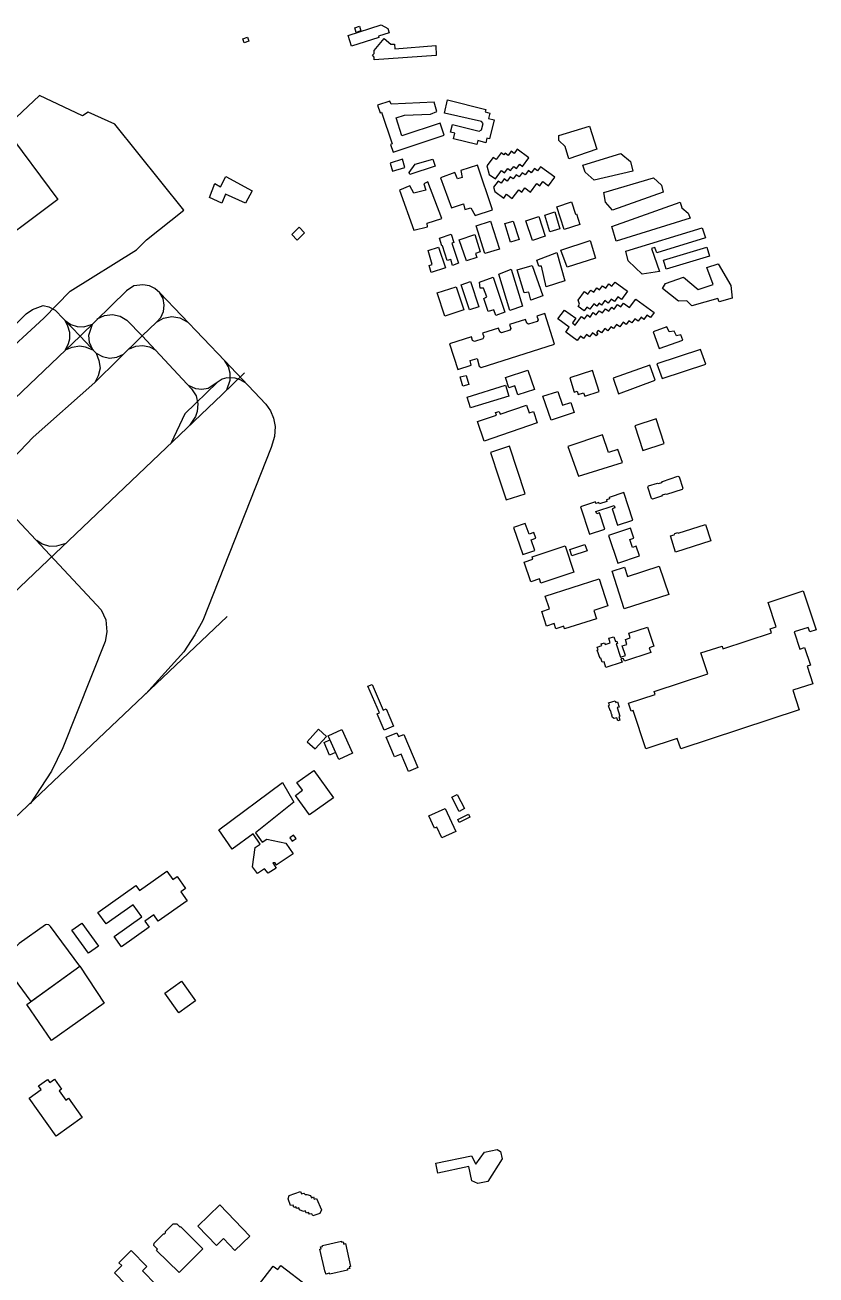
# Model space of a CAD drawing. Header units: metres. Extents: x -118 to 4032, y -3666 to 171.
# Drawn here: x 3180 to 4032, y -2648 to -1302 of the extents above; entities that cross this region are included whole.
import ezdxf

# ---------------------------------------------------------------- set-up
doc = ezdxf.new("R2010")
doc.units = ezdxf.units.M
for name, color, linetype in [('APRON', 1, 'Continuous'), ('CIVIL_BUILDING', 6, 'Continuous'), ('RUNWAY', 2, 'Continuous'), ('TAXIWAY', 5, 'Continuous')]:
    doc.layers.add(name, color=color, linetype=linetype)

msp = doc.modelspace()

# ---------------------------------------------------------------- linework, layer by layer
at = {"layer": 'APRON'}
msp.add_lwpolyline([(3099.9, -1709.4), (3200.1, -1617.4), (3228.5, -1588.4), (3299.9, -1543.8), (3310.6, -1532.9), (3350.8, -1501.1), (3276.7, -1408.5), (3247.7, -1395.5), (3241.9, -1399.4), (3195.3, -1377.4), (3158.1, -1412.7), (3215.1, -1489.6), (3130.5, -1552.7)], dxfattribs=at)
msp.add_lwpolyline([(3239, -2315.2), (3207.4, -2272.8), (3205.4, -2271), (3203.3, -2270.6), (3201.8, -2271), (3173.5, -2291), (3160.6, -2303.6), (3160.8, -2310), (3158.2, -2315.5), (3186, -2353.6), (3239, -2315.2)], close=True, dxfattribs=at)
at = {"layer": 'CIVIL_BUILDING'}
for points in [[(3563.7, -1301.5), (3570.8, -1305.3), (3572.3, -1310), (3560.8, -1313.6), (3561.1, -1315), (3531.7, -1324.4), (3528, -1312.7), (3563.7, -1301.5)], [(3540.2, -1302.8), (3541.8, -1307.9), (3536.8, -1309.6), (3535.1, -1304.5), (3540.2, -1302.8)], [(3419.7, -1314.7), (3421.1, -1318.9), (3415.8, -1320.6), (3414.5, -1316.4), (3419.7, -1314.7)], [(3622.6, -1323.7), (3622.9, -1334.3), (3556, -1339.1), (3556.1, -1336.1), (3554.4, -1334), (3556, -1332.3), (3556, -1329.1), (3566.8, -1316.2), (3574, -1322.3), (3577.9, -1322.3), (3578.2, -1327.3), (3622.6, -1323.7)], [(3559.7, -1387.9), (3562.6, -1396), (3564.1, -1395.5), (3575.6, -1429.4), (3573.6, -1430.2), (3576.5, -1438.6), (3631.5, -1420.2), (3627, -1407.1), (3585.7, -1420.9), (3579.6, -1401.5), (3588.6, -1398.5), (3616.9, -1397.4), (3623.7, -1394.7), (3620.6, -1384.5), (3574.2, -1386.8), (3573, -1383.7), (3559.7, -1387.9)], [(3635.1, -1382.1), (3676.2, -1392.4), (3675.5, -1395.1), (3680.7, -1396.4), (3679.3, -1402.1), (3685.3, -1403.6), (3680.2, -1424), (3677.6, -1423.3), (3676.3, -1428.3), (3667.8, -1426.1), (3666.7, -1430.3), (3641.5, -1424), (3643, -1418), (3638.2, -1416.8), (3640.3, -1408.7), (3669, -1415.9), (3671.7, -1414.5), (3673.6, -1407.5), (3671.7, -1405.5), (3631.7, -1396.6), (3635.1, -1382.1)], [(3788.2, -1410.5), (3795.8, -1435.3), (3765.8, -1445.7), (3761.8, -1432.5), (3755, -1426.1), (3755, -1420.5), (3788.2, -1410.5)], [(3684.3, -1444.2), (3677.3, -1453.3), (3680.1, -1462.7), (3686.7, -1467.3), (3693.4, -1458.2), (3696.5, -1460.6), (3699.9, -1456), (3703, -1458.3), (3706.4, -1453.8), (3709.5, -1456.1), (3712.9, -1451.6), (3715.8, -1453.8), (3722.8, -1444.6), (3710.2, -1435.2), (3706.9, -1439.8), (3703.7, -1437.5), (3700.4, -1442), (3697.2, -1439.7), (3695.9, -1441.5), (3692.9, -1439.2), (3687.5, -1446.5), (3684.3, -1444.2)], [(3821.8, -1440.1), (3832.2, -1448.5), (3834.6, -1458.9), (3793, -1468.5), (3783.4, -1460.1), (3781, -1452.5), (3821.8, -1440.1)], [(3573.1, -1450.2), (3575.8, -1459.1), (3589.2, -1455), (3586.4, -1446.1), (3573.1, -1450.2)], [(3619.4, -1445.9), (3621.9, -1453.6), (3594.4, -1462.5), (3593.6, -1460.5), (3600.1, -1451.6), (3619.4, -1445.9)], [(3627.4, -1466.1), (3639.4, -1498.5), (3652.2, -1494.1), (3653.8, -1500.1), (3660.2, -1498.5), (3665, -1506.9), (3683.4, -1500.5), (3667.4, -1452.5), (3649.4, -1458.1), (3651, -1465.7), (3645.8, -1467.3), (3643, -1460.5), (3627.4, -1466.1)], [(3695.6, -1488), (3698.8, -1483.7), (3704.9, -1488.3), (3711.8, -1479.1), (3715, -1481.5), (3718.3, -1477), (3724.5, -1481.6), (3731.3, -1472.4), (3734.4, -1474.7), (3737.7, -1470.2), (3743.8, -1474.8), (3750.8, -1465.6), (3735.1, -1454.2), (3731.9, -1458.5), (3728.7, -1456.2), (3725.3, -1460.7), (3722.2, -1458.4), (3718.8, -1463), (3715.6, -1460.6), (3712.3, -1465.1), (3709.2, -1462.8), (3705.8, -1467.4), (3702.7, -1465.1), (3699.3, -1469.7), (3696.1, -1467.4), (3692.8, -1471.8), (3689.8, -1469.6), (3684.5, -1476.2), (3686, -1481), (3695.6, -1488)], [(3396.2, -1464.9), (3424.6, -1480.1), (3417.4, -1493.3), (3395.8, -1483.7), (3391.8, -1493.3), (3378.6, -1487.3), (3384.2, -1472.1), (3390.6, -1475.7), (3396.2, -1464.9)], [(3857, -1466.1), (3865.8, -1474.1), (3867.4, -1481.7), (3813, -1500.9), (3805.4, -1492.5), (3803.4, -1482.1), (3857, -1466.1)], [(3583.4, -1479.3), (3598.6, -1522.5), (3613.4, -1518.9), (3613, -1514.9), (3629, -1510.1), (3613.8, -1470.5), (3609.4, -1472.5), (3611.8, -1479.3), (3598.6, -1482.5), (3594.6, -1474.9), (3583.4, -1479.3)], [(3768.7, -1492.1), (3773, -1505.2), (3773.9, -1504.9), (3777.7, -1516.6), (3760.7, -1521.7), (3752.7, -1497.3), (3768.7, -1492.1)], [(3885.7, -1492.3), (3887.7, -1498.3), (3894.5, -1504.2), (3896.5, -1509.5), (3816.9, -1534.3), (3812.1, -1518.7), (3885.7, -1492.3)], [(3733.4, -1507.8), (3740.4, -1529.1), (3726.5, -1533.7), (3719.3, -1512.4), (3733.4, -1507.8)], [(3750.8, -1502.8), (3756.2, -1521), (3745.4, -1524.5), (3739.8, -1506.2), (3750.8, -1502.8)], [(3467.2, -1527.2), (3475.2, -1519.4), (3481.1, -1525.4), (3473.1, -1533.2), (3467.2, -1527.2)], [(3681.4, -1512.9), (3691, -1542.9), (3675.4, -1547.8), (3666.1, -1517.7), (3681.4, -1512.9)], [(3705.8, -1512.9), (3712.2, -1532.5), (3703.1, -1535.3), (3696.7, -1515.5), (3705.8, -1512.9)], [(3909.4, -1520.1), (3913, -1530.9), (3860.8, -1546.8), (3858.6, -1541.1), (3854.9, -1542.2), (3863.4, -1566.9), (3845, -1570.1), (3829.8, -1555.7), (3827.4, -1545.3), (3909.4, -1520.1)], [(3638.9, -1527), (3641.9, -1535.7), (3639.7, -1536.5), (3646.9, -1558.2), (3640.6, -1560.5), (3638.6, -1554.2), (3634.6, -1555.2), (3629.8, -1539.3), (3629.1, -1539.5), (3626.3, -1531), (3638.9, -1527)], [(3664.4, -1527.3), (3670.4, -1545.9), (3665.3, -1547.7), (3666.7, -1552), (3655.4, -1555.4), (3647.6, -1532.9), (3664.4, -1527.3)], [(3788.7, -1533.7), (3794.7, -1552.6), (3763.9, -1562.4), (3757.3, -1544.2), (3788.7, -1533.7)], [(3625.5, -1540.9), (3632.9, -1563.2), (3617.3, -1568), (3615.2, -1560.7), (3618.7, -1559.5), (3614.2, -1544.4), (3625.5, -1540.9)], [(3753, -1546.5), (3761.6, -1577.2), (3741.5, -1583.7), (3736.2, -1561.3), (3733.4, -1561.3), (3731.4, -1554.9), (3753, -1546.5)], [(3914.6, -1540.8), (3917.5, -1550.5), (3870.8, -1564.7), (3867.9, -1555), (3914.6, -1540.8)], [(3726.2, -1560.5), (3737.8, -1593.3), (3725, -1598.1), (3722.6, -1589.3), (3717.8, -1590.1), (3710.2, -1565.3), (3726.2, -1560.5)], [(3926.6, -1558.9), (3940.2, -1582.1), (3941.8, -1595.7), (3927.8, -1599.7), (3926.2, -1596.1), (3898.2, -1604.1), (3893, -1598.5), (3883.8, -1598.9), (3866.6, -1585.3), (3869.8, -1580.1), (3889.4, -1573.3), (3905, -1586.5), (3921.4, -1580.9), (3914.6, -1562.9), (3926.6, -1558.9)], [(3684.2, -1573.3), (3696.8, -1611), (3687.2, -1614.6), (3684.8, -1608.2), (3678.8, -1610.2), (3674.2, -1596.1), (3677.4, -1594.5), (3673.8, -1584.9), (3670.2, -1584.9), (3669.4, -1578.5), (3684.2, -1573.3)], [(3703.8, -1564.5), (3715.8, -1604.5), (3702.2, -1608.9), (3690.2, -1570.1), (3703.8, -1564.5)], [(3644.5, -1583.4), (3652.6, -1608.4), (3632.1, -1615.1), (3624, -1590.1), (3644.5, -1583.4)], [(3659.7, -1577.8), (3668.9, -1605.1), (3658.8, -1608.5), (3649.6, -1581.3), (3659.7, -1577.8)], [(3775.7, -1604.6), (3777.4, -1602.1), (3776, -1597.9), (3782.8, -1588.7), (3786.4, -1591.3), (3789.6, -1587.1), (3792.6, -1589.3), (3796, -1584.7), (3799, -1586.9), (3802.2, -1582.6), (3805.5, -1585.1), (3809, -1580.4), (3812.3, -1582.8), (3815.6, -1578.4), (3829.1, -1588.4), (3822.4, -1597.4), (3818.6, -1594.5), (3815, -1599.4), (3811.5, -1596.9), (3808.3, -1601.2), (3804.6, -1598.4), (3801, -1603.2), (3798.5, -1601.3), (3796.1, -1604.5), (3792.6, -1602), (3788.3, -1607.7), (3785.3, -1605.5), (3782.3, -1609.6), (3775.7, -1604.6)], [(3837.9, -1596.9), (3857.6, -1611.4), (3853.7, -1616.7), (3850, -1614), (3846.6, -1618.6), (3843.6, -1616.4), (3840.4, -1620.7), (3836.8, -1618.1), (3833.6, -1622.4), (3830.6, -1620.2), (3827.7, -1624.2), (3824.2, -1621.6), (3820.6, -1626.7), (3817.2, -1624.2), (3813.9, -1628.6), (3811.2, -1626.6), (3808, -1631), (3804.5, -1628.5), (3801, -1633.3), (3797.3, -1630.6), (3795.7, -1632.7), (3797.2, -1633.8), (3795.4, -1636.2), (3791.2, -1633.1), (3788.1, -1637.3), (3784.8, -1634.9), (3781.6, -1639.3), (3778.3, -1636.9), (3774.9, -1641.4), (3762.5, -1632.3), (3766.3, -1627.1), (3754, -1618.1), (3761, -1608.6), (3773.2, -1617.5), (3769.6, -1622.5), (3772.6, -1624.7), (3779.3, -1615.5), (3782.8, -1618), (3785.8, -1613.9), (3788.7, -1616.1), (3792.1, -1611.4), (3795.3, -1613.7), (3798.6, -1609.3), (3801.9, -1611.7), (3805.2, -1607.2), (3808.9, -1609.9), (3812.1, -1605.6), (3814.7, -1607.5), (3818.3, -1602.6), (3821.8, -1605.2), (3824.8, -1601.1), (3831.3, -1605.9), (3837.9, -1596.9)], [(3671.4, -1670.5), (3750.5, -1645.5), (3740, -1612.2), (3731.3, -1615.1), (3732.6, -1619.1), (3731.5, -1621), (3722.5, -1623.8), (3720.6, -1622.7), (3719.2, -1618.8), (3702, -1624.3), (3703.4, -1628.4), (3702.3, -1630.3), (3693.2, -1633.1), (3691.4, -1632.2), (3690.1, -1628.1), (3672.8, -1633.5), (3674.2, -1637.6), (3673, -1639.5), (3664, -1642.4), (3662.1, -1641.5), (3660.9, -1637.5), (3637.2, -1644.9), (3646.2, -1672.7), (3660.7, -1667.9), (3659.5, -1663.1), (3666.9, -1660.9), (3669.1, -1669.1), (3671.4, -1670.5)], [(3856.6, -1632.1), (3863, -1650.1), (3888.6, -1640.9), (3886.6, -1635.3), (3881.8, -1636.5), (3879.4, -1631.3), (3873.8, -1632.1), (3871.4, -1626.5), (3856.6, -1632.1)], [(3860.6, -1666.4), (3866.2, -1682.4), (3913.4, -1666.8), (3907.8, -1651.1), (3860.6, -1666.4)], [(3819.4, -1698.7), (3859, -1684.3), (3853, -1667.9), (3813.4, -1681.8), (3819.4, -1698.7)], [(3655.2, -1679), (3657.9, -1688.9), (3651.4, -1690.6), (3648.7, -1680.7), (3655.2, -1679)], [(3697.7, -1681.2), (3721.7, -1673.5), (3728.9, -1694), (3710.9, -1700), (3707.6, -1690.1), (3701.3, -1692.2), (3697.7, -1681.2)], [(3766.7, -1681.6), (3771.7, -1697), (3774.7, -1696.1), (3775.8, -1699.5), (3781.7, -1697.6), (3782.9, -1701.4), (3798.6, -1696.3), (3791.3, -1673.6), (3766.7, -1681.6)], [(3656.1, -1702.5), (3697.6, -1689.6), (3701.2, -1701.3), (3659.7, -1714.1), (3656.1, -1702.5)], [(3771.4, -1719), (3746.6, -1727.1), (3737.8, -1701.5), (3753.8, -1696.3), (3759, -1711.1), (3767.8, -1708.2), (3771.4, -1719)], [(3667.5, -1728.8), (3687.7, -1721.8), (3686.7, -1719), (3690.6, -1717.7), (3691.7, -1720.8), (3720.3, -1711), (3723.2, -1719.4), (3727.7, -1717.9), (3731.8, -1730), (3674.7, -1749.7), (3667.5, -1728.8)], [(3836.8, -1733.2), (3845.4, -1759.9), (3868.5, -1752.5), (3859.9, -1725.7), (3836.8, -1733.2)], [(3776.1, -1787.6), (3823.7, -1772.8), (3818.5, -1758.8), (3808.5, -1762), (3802, -1742.9), (3764.9, -1755.6), (3776.1, -1787.6)], [(3690.5, -1789.3), (3698.2, -1813.1), (3718.9, -1806.7), (3701.9, -1755.1), (3681.5, -1762), (3690.5, -1789.3)], [(3883.4, -1787.7), (3884.7, -1788.3), (3888.6, -1800.6), (3888, -1801.9), (3871.2, -1807.4), (3869.9, -1806.8), (3866.2, -1808), (3865.8, -1809.1), (3856.1, -1812.3), (3854.8, -1811.6), (3850.9, -1799.4), (3851.5, -1798.1), (3861.2, -1794.9), (3862.6, -1795.4), (3865.9, -1794.3), (3866.6, -1793.2), (3883.4, -1787.7)], [(3778.5, -1820.5), (3788.2, -1850), (3804.6, -1844.6), (3798.9, -1827.1), (3795.8, -1828.1), (3795, -1825.6), (3814.7, -1819.2), (3815.5, -1821.7), (3812.5, -1822.7), (3818.3, -1840.3), (3834.7, -1834.9), (3825, -1805.3), (3809.1, -1810.5), (3809.6, -1812.1), (3806.3, -1813.2), (3806.8, -1814.8), (3798.8, -1817.4), (3798.3, -1815.8), (3795, -1816.9), (3794.4, -1815.3), (3778.5, -1820.5)], [(3706.3, -1842.8), (3716.4, -1871.9), (3729.1, -1867.6), (3725.1, -1856.2), (3730.2, -1854.4), (3728, -1848.2), (3722.9, -1849.9), (3718.9, -1838.4), (3706.3, -1842.8)], [(3832.3, -1843.6), (3808.7, -1851.4), (3818.6, -1881.2), (3841.8, -1873.5), (3838.3, -1863.1), (3834.5, -1864.4), (3831.6, -1855.7), (3835.8, -1854.3), (3832.3, -1843.6)], [(3879.3, -1850.6), (3880.2, -1849.2), (3883.4, -1848.1), (3883.7, -1849.1), (3913.1, -1839.5), (3918.9, -1857.1), (3880.7, -1869.3), (3875.5, -1851.8), (3879.3, -1850.6)], [(3761.9, -1862.7), (3771.3, -1890.9), (3735.6, -1902.9), (3734.1, -1898.3), (3724.7, -1901.4), (3717.6, -1880), (3727.1, -1876.9), (3726.3, -1874.6), (3761.9, -1862.7)], [(3783.2, -1861.1), (3785.5, -1867.9), (3769.1, -1873.4), (3766.8, -1866.6), (3783.2, -1861.1)], [(3863.3, -1884.5), (3873.5, -1914.9), (3825.5, -1930.3), (3812.5, -1889.7), (3825.8, -1885.4), (3829.1, -1895.5), (3863.3, -1884.5)], [(3798.5, -1898.1), (3807.9, -1927.3), (3792.6, -1932.2), (3795.5, -1941.1), (3761.2, -1952.1), (3760.3, -1949.2), (3751.8, -1951.9), (3750, -1946.4), (3741.8, -1949), (3736.7, -1933.2), (3744.8, -1930.6), (3740.4, -1916.7), (3798.5, -1898.1)], [(3830.1, -2032.1), (3858.7, -2022.7), (3857.7, -2019.6), (3915.6, -2000.5), (3908.2, -1978), (3930.9, -1970.5), (3931.9, -1973.5), (3984.3, -1956.2), (3982.9, -1951.9), (3989.2, -1949.8), (3980.6, -1923.6), (4018.3, -1911.1), (4032.2, -1953), (4025.4, -1955.2), (4023.7, -1950.4), (4008.7, -1955.3), (4014.8, -1973.9), (4019.9, -1972.2), (4026.2, -1991.1), (4022.6, -1992.3), (4028.8, -2011.1), (4007.1, -2018.2), (4014, -2039.2), (3886.4, -2081.4), (3882.7, -2070.2), (3848.7, -2081.4), (3835.1, -2040.1), (3832.9, -2040.8), (3830.1, -2032.1)], [(3825.9, -1986.7), (3824.6, -1984.2), (3822.4, -1983.9), (3821.8, -1984.2), (3823.2, -1987.9), (3805.7, -1993.6), (3803.7, -1987.4), (3801.8, -1988), (3800.4, -1983.6), (3799.4, -1983.9), (3796.5, -1975), (3797.5, -1974.7), (3796.5, -1971.6), (3801.3, -1970), (3800.8, -1968.3), (3804.3, -1967.2), (3804.8, -1968.9), (3810.5, -1967), (3808.9, -1962.2), (3814.3, -1960.5), (3816, -1965.8), (3817.5, -1965.3), (3818.3, -1967.8), (3816.8, -1968.3), (3821.4, -1982.4), (3826.7, -1980.6), (3823.4, -1970.3), (3828.4, -1968.7), (3826.7, -1963.5), (3831.9, -1961.8), (3830.3, -1956.7), (3850.7, -1950.1), (3857.4, -1970.7), (3852.3, -1972.4), (3854, -1977.6), (3825.9, -1986.7)], [(3569, -2038.3), (3577, -2056.9), (3566.9, -2061.2), (3559.3, -2043.5), (3561.7, -2042.5), (3549.3, -2013.8), (3553.8, -2011.8), (3565.8, -2039.6), (3569, -2038.3)], [(3815.6, -2029.4), (3816.3, -2031.5), (3818.3, -2030.8), (3820, -2036.3), (3818, -2036.9), (3820.9, -2046), (3819.6, -2046.4), (3820.9, -2050.5), (3818.5, -2051.2), (3817.4, -2047.8), (3814.6, -2048.7), (3812.8, -2047.6), (3812.1, -2045.5), (3812.6, -2044.8), (3811.6, -2044), (3811, -2040.3), (3810.2, -2039.8), (3808.6, -2034.8), (3809.5, -2033.9), (3808.7, -2031.6), (3815.6, -2029.4)], [(3496.2, -2060.1), (3484, -2073.8), (3492.6, -2081.4), (3504.8, -2067.8), (3496.2, -2060.1)], [(3502, -2074.4), (3508.4, -2071.7), (3514.5, -2085.2), (3507.8, -2088.1), (3502, -2074.4)], [(3506.3, -2067.1), (3521.1, -2060.4), (3532.6, -2085.9), (3517.8, -2092.6), (3506.3, -2067.1)], [(3577.9, -2089.9), (3568.9, -2068.8), (3580.3, -2063.9), (3582.2, -2068.1), (3588, -2065.7), (3603.2, -2101.3), (3593, -2105.7), (3585, -2086.9), (3577.9, -2089.9)], [(3490.9, -2104.5), (3512.1, -2134.2), (3486.3, -2152.5), (3471.3, -2131.4), (3478.9, -2125.9), (3472.8, -2117.4), (3490.9, -2104.5)], [(3457.2, -2117.5), (3469.6, -2138.7), (3428.1, -2171.9), (3435.3, -2181.9), (3440.3, -2178.6), (3460.8, -2183), (3468.6, -2194.3), (3450.5, -2206.4), (3449.2, -2204.2), (3446.7, -2204.1), (3450.5, -2209.7), (3441.8, -2215.3), (3437.9, -2210.4), (3430.2, -2215.5), (3425, -2208.2), (3427.7, -2187.5), (3433.2, -2183.9), (3425.7, -2172.9), (3403, -2189.3), (3388.7, -2168.4), (3457.2, -2117.5)], [(3645.6, -2130.3), (3653.3, -2145.6), (3647.6, -2148.6), (3639.8, -2133.3), (3645.6, -2130.3)], [(3632.4, -2145.4), (3644, -2170.2), (3628.9, -2177.3), (3623.4, -2165.6), (3621.1, -2166.7), (3614.9, -2153.6), (3632.4, -2145.4)], [(3657.6, -2151.5), (3659.2, -2155), (3647.8, -2160.7), (3646.2, -2157.3), (3657.6, -2151.5)], [(3465.1, -2177), (3467.8, -2180.9), (3471.8, -2178), (3469.1, -2174.1), (3465.1, -2177)], [(3332.7, -2213), (3339.1, -2222), (3343.6, -2218.8), (3352.7, -2231.8), (3347.7, -2235.4), (3354.4, -2244.9), (3323.4, -2266.8), (3318.6, -2260), (3308.8, -2266.9), (3313.4, -2273.3), (3283.6, -2294.4), (3275.9, -2283.5), (3305.7, -2262.4), (3296.4, -2249.2), (3267.2, -2269.9), (3258.3, -2257.5), (3299.2, -2228.6), (3303, -2234), (3332.7, -2213)], [(3240.9, -2269), (3258.9, -2293.8), (3248.2, -2301.5), (3230.3, -2276.7), (3240.9, -2269)], [(3265, -2355.4), (3208.4, -2395.3), (3181.8, -2356.7), (3239, -2315.2), (3265, -2355.4)], [(3348.3, -2331.7), (3363.4, -2352.9), (3345.7, -2365.5), (3330.6, -2344.4), (3348.3, -2331.7)], [(3211.6, -2437.2), (3219.2, -2447.9), (3216.5, -2449.8), (3223.6, -2459.7), (3226.5, -2457.6), (3241.4, -2478.5), (3213.5, -2498.4), (3184.3, -2457.4), (3197.2, -2448.2), (3194.4, -2444.2), (3204.1, -2437.3), (3206.6, -2440.8), (3211.6, -2437.2)], [(3674.9, -2515.8), (3688.6, -2513), (3692.2, -2515.1), (3693.8, -2522.8), (3678.4, -2547.3), (3667.7, -2549.6), (3661.4, -2546.7), (3657.9, -2531.2), (3624.7, -2538.3), (3622.6, -2527.5), (3660.8, -2519.8), (3665.7, -2528.5), (3674.9, -2515.8)], [(3476.7, -2558.1), (3477.8, -2560.5), (3480.3, -2559.8), (3481.5, -2561.5), (3483.6, -2561.3), (3487.5, -2562.6), (3488.5, -2564.8), (3490.8, -2563.8), (3491.4, -2566.2), (3493.9, -2565.7), (3499.4, -2578), (3497.6, -2581.9), (3489.8, -2584.3), (3488.8, -2582.1), (3486.5, -2582.7), (3485.4, -2580.7), (3483.1, -2581.3), (3481.8, -2579), (3480, -2579.7), (3475.7, -2578), (3474.7, -2575.7), (3472.8, -2576.3), (3471.7, -2574.5), (3469.6, -2575.2), (3468.6, -2573), (3465.7, -2573.3), (3463.2, -2566), (3464.6, -2562.5), (3476.7, -2558.1)], [(3389.7, -2572.5), (3422, -2606.3), (3406, -2621.6), (3393.8, -2608.9), (3386.1, -2616.3), (3366, -2595.3), (3389.7, -2572.5)], [(3339.4, -2593.1), (3343.3, -2593.1), (3346.9, -2596.5), (3347.4, -2595.8), (3371.3, -2619.8), (3346, -2645.3), (3321.6, -2621.5), (3322.6, -2620.1), (3318.7, -2616.3), (3318.8, -2613.8), (3328.9, -2603.7), (3330.2, -2603.8), (3331.3, -2602.5), (3331.3, -2601.1), (3339.4, -2593.1)], [(3523.2, -2614.7), (3525, -2614.3), (3530.5, -2638.8), (3529.2, -2639.1), (3529.7, -2641.1), (3527, -2641.7), (3527.3, -2643), (3508.2, -2647.3), (3508, -2646.2), (3504.1, -2647), (3503.7, -2644.8), (3503.1, -2645), (3497.5, -2620.3), (3498.8, -2620), (3498.2, -2617.6), (3500.4, -2617.2), (3500.2, -2616.3), (3520.8, -2611.7), (3521, -2612.8), (3522.7, -2612.4), (3523.2, -2614.7)], [(3294.3, -2621.8), (3311, -2638.8), (3306.3, -2643.5), (3321.1, -2658.5), (3300.6, -2678.8), (3285.6, -2663.6), (3287.6, -2661.7), (3286.2, -2660.3), (3288.3, -2658.2), (3276.2, -2645.9), (3284.2, -2638), (3281, -2634.9), (3294.3, -2621.8)], [(3484.5, -2660.2), (3465.3, -2685.1), (3431.3, -2658.9), (3447.1, -2638.5), (3452.1, -2642.3), (3455.5, -2637.9), (3484.5, -2660.2)]]:
    msp.add_lwpolyline(points, close=True, dxfattribs=at)
at = {"layer": 'RUNWAY'}
for points in [[(3416.4, -1676.1), (3392, -1699.8)], [(2177.2, -2855.8), (3392, -1699.8)], [(3397.5, -1938.7), (3043.2, -2274.6), (3005, -2311.8), (2900.8, -2410.2), (2247.7, -3031.8)]]:
    msp.add_lwpolyline(points, dxfattribs=at)
at = {"layer": 'TAXIWAY'}
for points in [[(3325.2, -1590.2), (3319.7, -1585.5), (3314.1, -1582.6), (3306.6, -1581.4), (3296.9, -1582.4), (3289, -1588), (3239.1, -1636.8), (3090.5, -1778.2), (3005.8, -1857.3), (2888.7, -1968.7), (2874.1, -1981.5), (2658.3, -2144.9), (2643.3, -2157), (2627, -2168.7), (2597.2, -2200), (2472.2, -2337.6), (2411.6, -2401.5), (2331.9, -2495.4), (2306.3, -2524.2), (2132.5, -2710.1)], [(3321.4, -1621.7), (3326.1, -1616.5), (3329, -1610.1), (3329.9, -1603.2), (3328.5, -1596.3), (3325.2, -1590.2)], [(3325.2, -1590.2), (3395, -1663.2)], [(3144.1, -1649.7), (3180.9, -1612.8)], [(3180.9, -1612.8), (3188, -1607.9), (3199.2, -1603.8), (3205.4, -1605.3), (3212.2, -1608.8)], [(3212.2, -1608.8), (3239.1, -1636.8)], [(3257.7, -1618.1), (3265.4, -1614.4), (3273.9, -1613.4), (3282.3, -1615.2), (3289.6, -1619.6), (3306.2, -1636.3)], [(3306.2, -1636.3), (3321.4, -1621.7), (3329.1, -1617.2), (3337.9, -1615.5), (3346.7, -1616.9), (3354.6, -1621.2)], [(3223.1, -1619.8), (3229.1, -1624), (3236, -1626.3), (3243.3, -1626.7), (3252.4, -1623.9)], [(3223.4, -1651.5), (3226.8, -1644.6), (3228.1, -1639.5), (3228.1, -1632.8), (3226.1, -1626), (3223.1, -1619.8)], [(3223.4, -1651.5), (3230.6, -1648.4), (3239, -1647.3), (3244.6, -1648.1), (3252.7, -1651.4), (3249.3, -1643.4), (3248.5, -1635.5), (3252.4, -1623.9)], [(2287.2, -2603.8), (2295.7, -2599.3), (2353.1, -2546.3), (2368.4, -2531.4), (2442.8, -2453.9), (2537.1, -2368.4), (2603, -2304.5), (2698.8, -2214.9), (2745.1, -2170.1), (2781.3, -2136.4), (2892, -2029.5), (3152.1, -1783.5), (3188.6, -1745.5), (3255.2, -1686.8), (3306.2, -1636.3)], [(3239.1, -1636.8), (3256.6, -1655), (3259.3, -1663), (3260.7, -1671.1), (3258.5, -1679.4), (3255.2, -1686.8)], [(3306.2, -1636.3), (3359.3, -1693.3), (3364.1, -1700.9), (3366.1, -1709.7), (3365.4, -1717.7), (3363.5, -1723.4), (3357.2, -1732.9)], [(3256.6, -1655), (3263.4, -1658.8), (3271, -1660.3), (3278.8, -1659.4), (3285.9, -1656.1)], [(3292.2, -1650.4), (3299.1, -1647.5), (3306.6, -1646.7), (3314, -1648.2), (3320.6, -1651.8)], [(3395, -1663.2), (3439.4, -1710.1), (3444.2, -1717.3), (3447.4, -1725.1), (3449.2, -1734.1), (3448.5, -1744.9), (3444.9, -1756.7), (3371.3, -1943.1), (3362.9, -1958.4), (3350.9, -1976.9), (3309.9, -2021.9)], [(3397.4, -1694.5), (3401, -1684.3), (3400.9, -1676.7), (3399.1, -1669.8), (3395, -1663.2)], [(3417.5, -1687), (3411.5, -1683.6), (3406.1, -1681.8), (3397.3, -1681.5), (3392.4, -1683.1), (3377, -1693), (3370.4, -1694), (3363.7, -1693.5), (3356.1, -1689.9)], [(3386.9, -1686.7), (3351.9, -1720.3), (3337.4, -1751.8)], [(3105.3, -1764.1), (3262, -1931.4), (3266.7, -1942.3), (3268, -1955.1), (3266.1, -1965.8), (3220.7, -2080.3), (3208.2, -2105.2), (3185.4, -2140.4)], [(3192.4, -1856.5), (3198.4, -1860.3), (3206, -1862.8), (3213.9, -1862.6), (3224.1, -1859.6)]]:
    msp.add_lwpolyline(points, dxfattribs=at)

doc.saveas('drawing.dxf')
